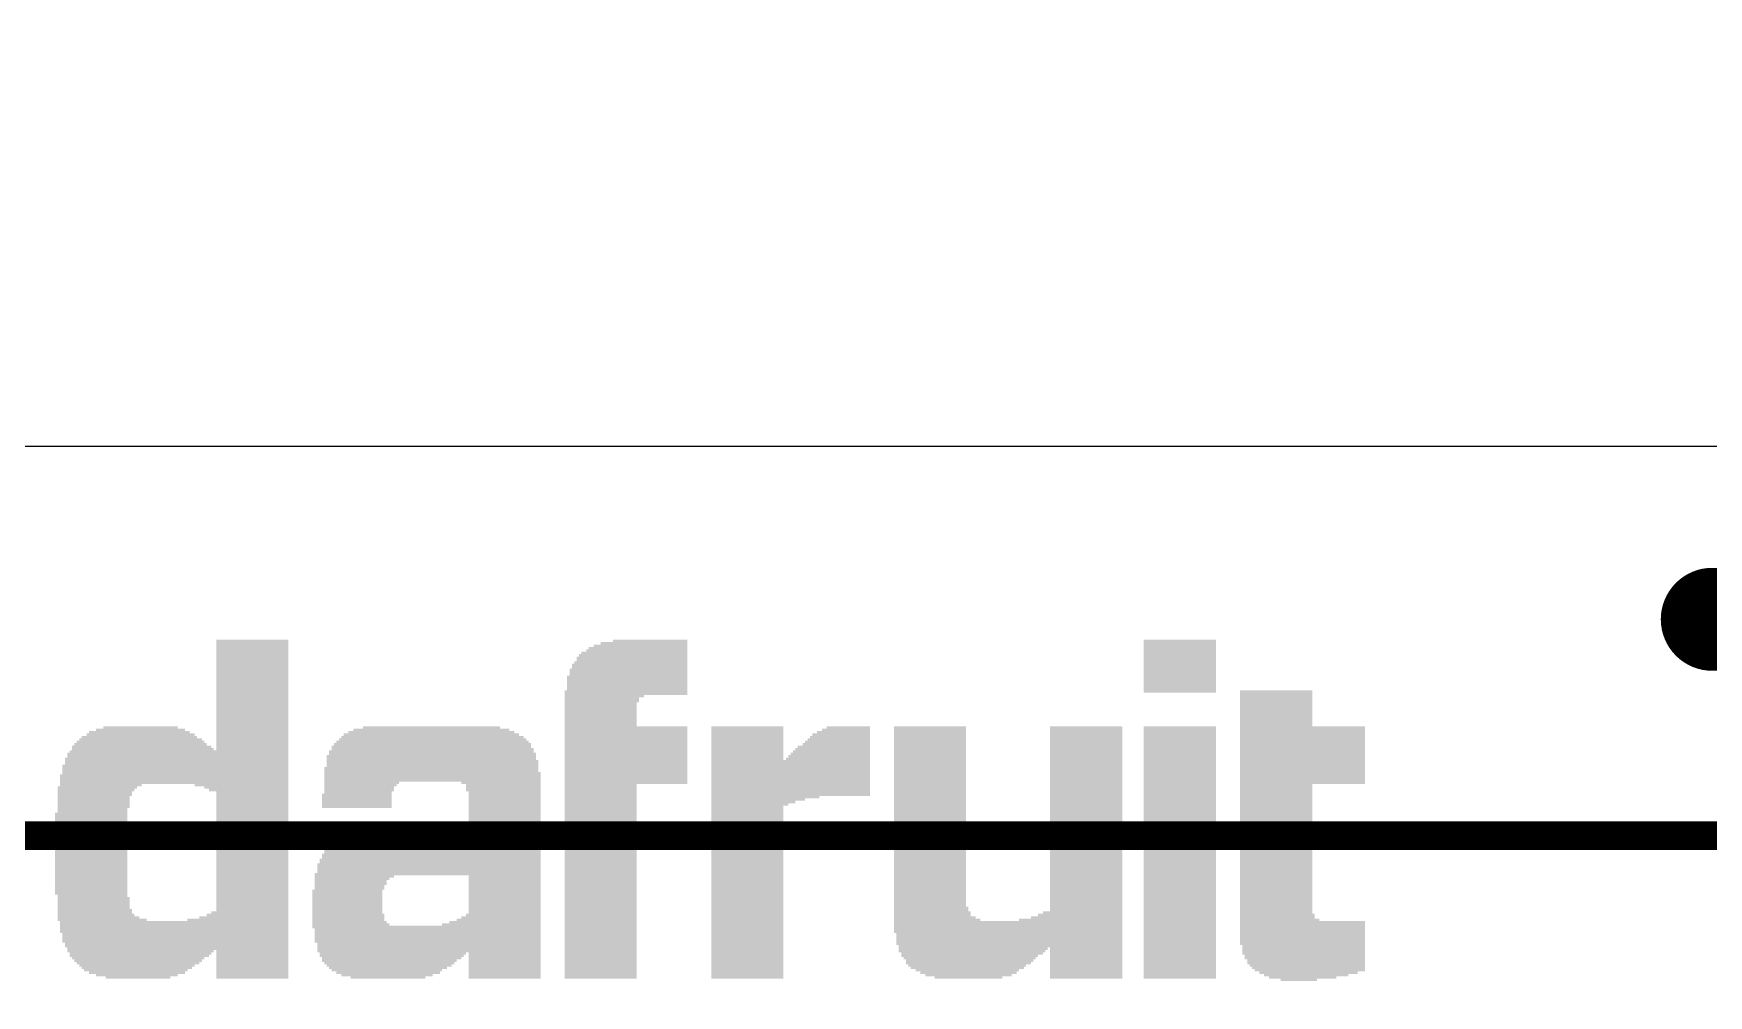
# Model space of a CAD drawing. Extents: x -26.8 to 26.8, y -26.8 to 26.8.
# Drawn here: x -6.4 to 8.35, y -10.55 to -2.08 of the extents above; entities that cross this region are included whole.
import ezdxf

# ---------------------------------------------------------------- set-up
doc = ezdxf.new("R2010")
doc.units = 0
for name, color, linetype in [('1', 12, 'CONTINUOUS'), ('18', 110, 'CONTINUOUS'), ('20', 53, 'CONTINUOUS'), ('200', 40, 'CONTINUOUS')]:
    doc.layers.add(name, color=color, linetype=linetype)

# ---------------------------------------------------------------- blocks, each defined once
blk = doc.blocks.new('RECT')
blk.add_solid([(-0.5, -0.5), (0.5, -0.5), (-0.5, 0.5), (0.5, 0.5)])
blk = doc.blocks.new('ROUNDV')
at = {"const_width": 0.5}
blk.add_lwpolyline([(0, -0.25, 1), (0, 0.25, 1), (0, -0.25)], format="xyb", dxfattribs=at)

msp = doc.modelspace()

# ---------------------------------------------------------------- linework, layer by layer
at = {"layer": '1', "const_width": 0.254}
msp.add_lwpolyline([(-12.192, -9.144), (20.5994, -9.144)], dxfattribs=at)
at = {"layer": '20'}
msp.add_line((-8.382, -5.715), (9.017, -5.715), dxfattribs=at)
at = {"layer": '20', "const_width": 0.0254}
msp.add_lwpolyline([(0, -26.67, 1), (0, 26.67, 1), (0, -26.67)], format="xyb", dxfattribs=at)

# ---------------------------------------------------------------- block references
at = {"layer": '18', "xscale": 0.9064, "yscale": 0.9064}
msp.add_blockref('ROUNDV', (8.382, -7.239), dxfattribs=at)
msp.add_blockref('ROUNDV', (8.382, -7.239), dxfattribs=at)
at = {"layer": '200'}
for p, xscale, yscale in [((-4.4755, -7.4295), 0.635, 0.0213), ((-4.4755, -7.4507), 0.635, 0.0211), ((-4.4755, -7.4718), 0.635, 0.0211), ((-4.4755, -7.493), 0.635, 0.0213), ((-4.4755, -7.5142), 0.635, 0.0211), ((-1.0897, -7.5142), 0.889, 0.0211), ((-1.0795, -7.493), 0.8687, 0.0213), ((-1.0579, -7.4718), 0.8255, 0.0211), ((-1.0262, -7.4507), 0.762, 0.0211), ((-0.9728, -7.4295), 0.6553, 0.0213), ((3.6932, -7.4295), 0.635, 0.0213), ((3.6932, -7.4507), 0.635, 0.0211), ((3.6932, -7.4718), 0.635, 0.0211), ((3.6932, -7.493), 0.635, 0.0213), ((3.6932, -7.5142), 0.635, 0.0211), ((-4.4755, -7.5353), 0.635, 0.0211), ((-4.4755, -7.5565), 0.635, 0.0213), ((-4.4755, -7.5777), 0.635, 0.0211), ((-4.4755, -7.5988), 0.635, 0.0211), ((-4.4755, -7.62), 0.635, 0.0213), ((-4.4755, -7.6412), 0.635, 0.0211), ((-4.4755, -7.6623), 0.635, 0.0211), ((-1.1532, -7.6412), 1.016, 0.0211), ((-1.1532, -7.6623), 1.016, 0.0211), ((-1.143, -7.62), 0.9957, 0.0213), ((-1.1316, -7.5777), 0.9728, 0.0211), ((-1.1316, -7.5988), 0.9728, 0.0211), ((-1.1214, -7.5565), 0.9525, 0.0213), ((-1.1113, -7.5353), 0.9322, 0.0211), ((3.6932, -7.5353), 0.635, 0.0211), ((3.6932, -7.5565), 0.635, 0.0213), ((3.6932, -7.5777), 0.635, 0.0211), ((3.6932, -7.5988), 0.635, 0.0211), ((3.6932, -7.62), 0.635, 0.0213), ((3.6932, -7.6412), 0.635, 0.0211), ((3.6932, -7.6623), 0.635, 0.0211), ((-4.4755, -7.6835), 0.635, 0.0213), ((-4.4755, -7.7047), 0.635, 0.0211), ((-4.4755, -7.7258), 0.635, 0.0211), ((-4.4755, -7.747), 0.635, 0.0213), ((-4.4755, -7.7682), 0.635, 0.0211), ((-4.4755, -7.7893), 0.635, 0.0211), ((-4.4755, -7.8105), 0.635, 0.0213), ((-1.1747, -7.747), 1.0592, 0.0213), ((-1.1747, -7.7682), 1.0592, 0.0211), ((-1.1747, -7.7893), 1.0592, 0.0211), ((-1.1747, -7.8105), 1.0592, 0.0213), ((-1.1633, -7.6835), 1.0363, 0.0213), ((-1.1633, -7.7047), 1.0363, 0.0211), ((-1.1633, -7.7258), 1.0363, 0.0211), ((3.6932, -7.6835), 0.635, 0.0213), ((3.6932, -7.7047), 0.635, 0.0211), ((3.6932, -7.7258), 0.635, 0.0211), ((3.6932, -7.747), 0.635, 0.0213), ((3.6932, -7.7682), 0.635, 0.0211), ((3.6932, -7.7893), 0.635, 0.0211), ((3.6932, -7.8105), 0.635, 0.0213), ((-4.4755, -7.8317), 0.635, 0.0211), ((-4.4755, -7.8528), 0.635, 0.0211), ((-4.4755, -7.874), 0.635, 0.0213), ((-4.4755, -7.8952), 0.635, 0.0211), ((-4.4755, -7.9163), 0.635, 0.0211), ((-4.4755, -7.9375), 0.635, 0.0213), ((-4.4755, -7.9587), 0.635, 0.0211), ((-1.1849, -7.874), 1.0795, 0.0213), ((-1.1849, -7.8952), 1.0795, 0.0211), ((-1.3754, -7.9163), 0.6985, 0.0211), ((-1.397, -7.9375), 0.6553, 0.0213), ((-1.397, -7.9587), 0.6553, 0.0211), ((-1.1747, -7.8317), 1.0592, 0.0211), ((-1.1747, -7.8528), 1.0592, 0.0211), ((3.6932, -7.8317), 0.635, 0.0211), ((3.6932, -7.8528), 0.635, 0.0211), ((3.6932, -7.874), 0.635, 0.0213), ((4.5415, -7.874), 0.635, 0.0213), ((4.5415, -7.8952), 0.635, 0.0211), ((4.5415, -7.9163), 0.635, 0.0211), ((4.5415, -7.9375), 0.635, 0.0213), ((4.5415, -7.9587), 0.635, 0.0211), ((-4.4755, -7.9798), 0.635, 0.0211), ((-4.4755, -8.001), 0.635, 0.0213), ((-4.4755, -8.0222), 0.635, 0.0211), ((-4.4755, -8.0433), 0.635, 0.0211), ((-4.4755, -8.0645), 0.635, 0.0213), ((-4.4755, -8.0857), 0.635, 0.0211), ((-4.4755, -8.1068), 0.635, 0.0211), ((-1.4072, -7.9798), 0.635, 0.0211), ((-1.4072, -8.001), 0.635, 0.0213), ((-1.4072, -8.0222), 0.635, 0.0211), ((-1.4072, -8.0433), 0.635, 0.0211), ((-1.4072, -8.0645), 0.635, 0.0213), ((-1.4072, -8.0857), 0.635, 0.0211), ((-1.4072, -8.1068), 0.635, 0.0211), ((4.5415, -7.9798), 0.635, 0.0211), ((4.5415, -8.001), 0.635, 0.0213), ((4.5415, -8.0222), 0.635, 0.0211), ((4.5415, -8.0433), 0.635, 0.0211), ((4.5415, -8.0645), 0.635, 0.0213), ((4.5415, -8.0857), 0.635, 0.0211), ((4.5415, -8.1068), 0.635, 0.0211), ((-5.4597, -8.255), 0.9525, 0.0213), ((-5.4712, -8.2338), 0.889, 0.0211), ((-5.461, -8.2127), 0.7823, 0.0211), ((-5.461, -8.1915), 0.6553, 0.0213), ((-4.4755, -8.128), 0.635, 0.0213), ((-4.4755, -8.1492), 0.635, 0.0211), ((-4.4755, -8.1703), 0.635, 0.0211), ((-4.4755, -8.1915), 0.635, 0.0213), ((-4.4755, -8.2127), 0.635, 0.0211), ((-4.4755, -8.2338), 0.635, 0.0211), ((-4.4755, -8.255), 0.635, 0.0213), ((-2.8994, -8.255), 1.5469, 0.0213), ((-2.8994, -8.2338), 1.4605, 0.0211), ((-2.8994, -8.2127), 1.3741, 0.0211), ((-2.8994, -8.1915), 1.2065, 0.0213), ((-1.4072, -8.128), 0.635, 0.0213), ((-1.4072, -8.1492), 0.635, 0.0211), ((-1.4072, -8.1703), 0.635, 0.0211), ((-1.1849, -8.1915), 1.0795, 0.0213), ((-1.1849, -8.2127), 1.0795, 0.0211), ((-1.1849, -8.2338), 1.0795, 0.0211), ((-1.1849, -8.255), 1.0795, 0.0213), ((-0.1168, -8.1915), 0.635, 0.0213), ((-0.1168, -8.2127), 0.635, 0.0211), ((-0.1168, -8.2338), 0.635, 0.0211), ((-0.1168, -8.255), 0.635, 0.0213), ((0.7087, -8.255), 0.508, 0.0213), ((0.7303, -8.2338), 0.4648, 0.0211), ((0.7518, -8.2127), 0.4216, 0.0211), ((0.7722, -8.1915), 0.381, 0.0213), ((1.4935, -8.1915), 0.635, 0.0213), ((1.4935, -8.2127), 0.635, 0.0211), ((1.4935, -8.2338), 0.635, 0.0211), ((1.4935, -8.255), 0.635, 0.0213), ((2.8677, -8.1915), 0.635, 0.0213), ((2.8677, -8.2127), 0.635, 0.0211), ((2.8677, -8.2338), 0.635, 0.0211), ((2.8677, -8.255), 0.635, 0.0213), ((3.6932, -8.1915), 0.635, 0.0213), ((3.6932, -8.2127), 0.635, 0.0211), ((3.6932, -8.2338), 0.635, 0.0211), ((3.6932, -8.255), 0.635, 0.0213), ((4.5415, -8.128), 0.635, 0.0213), ((4.5415, -8.1492), 0.635, 0.0211), ((4.5415, -8.1703), 0.635, 0.0211), ((4.7739, -8.1915), 1.0998, 0.0213), ((4.7739, -8.2127), 1.0998, 0.0211), ((4.7739, -8.2338), 1.0998, 0.0211), ((4.7739, -8.255), 1.0998, 0.0213), ((-5.1219, -8.4032), 1.9279, 0.0211), ((-5.4496, -8.3608), 1.2268, 0.0211), ((-5.4394, -8.382), 1.2471, 0.0213), ((-5.461, -8.3397), 1.1633, 0.0211), ((-5.461, -8.3185), 1.1227, 0.0213), ((-5.4597, -8.2973), 1.0795, 0.0211), ((-5.4712, -8.2762), 1.016, 0.0211), ((-4.4755, -8.2762), 0.635, 0.0211), ((-4.4755, -8.2973), 0.635, 0.0211), ((-4.4755, -8.3185), 0.635, 0.0213), ((-4.4755, -8.3397), 0.635, 0.0211), ((-4.4755, -8.3608), 0.635, 0.0211), ((-4.4755, -8.382), 0.635, 0.0213), ((-2.8994, -8.4032), 1.8009, 0.0211), ((-2.8994, -8.3608), 1.7551, 0.0211), ((-2.888, -8.382), 1.778, 0.0213), ((-2.8893, -8.3397), 1.7348, 0.0211), ((-2.8893, -8.3185), 1.6942, 0.0213), ((-2.888, -8.2973), 1.651, 0.0211), ((-2.8893, -8.2762), 1.6078, 0.0211), ((-1.1849, -8.2762), 1.0795, 0.0211), ((-1.1849, -8.2973), 1.0795, 0.0211), ((-1.1849, -8.3185), 1.0795, 0.0213), ((-1.1849, -8.3397), 1.0795, 0.0211), ((-1.1849, -8.3608), 1.0795, 0.0211), ((-1.1849, -8.382), 1.0795, 0.0213), ((-1.1849, -8.4032), 1.0795, 0.0211), ((-0.1168, -8.2762), 0.635, 0.0211), ((-0.1168, -8.2973), 0.635, 0.0211), ((-0.1168, -8.3185), 0.635, 0.0213), ((-0.1168, -8.3397), 0.635, 0.0211), ((-0.1168, -8.3608), 0.635, 0.0211), ((-0.1168, -8.382), 0.635, 0.0213), ((-0.1168, -8.4032), 0.635, 0.0211), ((0.6248, -8.4032), 0.6756, 0.0211), ((0.635, -8.382), 0.6553, 0.0213), ((0.6452, -8.3608), 0.635, 0.0211), ((0.6668, -8.3397), 0.5918, 0.0211), ((0.6769, -8.3185), 0.5715, 0.0213), ((0.6883, -8.2973), 0.5486, 0.0211), ((0.6985, -8.2762), 0.5283, 0.0211), ((1.4935, -8.2762), 0.635, 0.0211), ((1.4935, -8.2973), 0.635, 0.0211), ((1.4935, -8.3185), 0.635, 0.0213), ((1.4935, -8.3397), 0.635, 0.0211), ((1.4935, -8.3608), 0.635, 0.0211), ((1.4935, -8.382), 0.635, 0.0213), ((1.4935, -8.4032), 0.635, 0.0211), ((2.8677, -8.2762), 0.635, 0.0211), ((2.8677, -8.2973), 0.635, 0.0211), ((2.8677, -8.3185), 0.635, 0.0213), ((2.8677, -8.3397), 0.635, 0.0211), ((2.8677, -8.3608), 0.635, 0.0211), ((2.8677, -8.382), 0.635, 0.0213), ((2.8677, -8.4032), 0.635, 0.0211), ((3.6932, -8.2762), 0.635, 0.0211), ((3.6932, -8.2973), 0.635, 0.0211), ((3.6932, -8.3185), 0.635, 0.0213), ((3.6932, -8.3397), 0.635, 0.0211), ((3.6932, -8.3608), 0.635, 0.0211), ((3.6932, -8.382), 0.635, 0.0213), ((3.6932, -8.4032), 0.635, 0.0211), ((4.7739, -8.2762), 1.0998, 0.0211), ((4.7739, -8.2973), 1.0998, 0.0211), ((4.7739, -8.3185), 1.0998, 0.0213), ((4.7739, -8.3397), 1.0998, 0.0211), ((4.7739, -8.3608), 1.0998, 0.0211), ((4.7739, -8.382), 1.0998, 0.0213), ((4.7739, -8.4032), 1.0998, 0.0211), ((-5.1537, -8.5302), 1.9914, 0.0211), ((-5.1537, -8.5513), 1.9914, 0.0211), ((-5.1422, -8.4667), 1.9685, 0.0211), ((-5.1422, -8.4878), 1.9685, 0.0211), ((-5.1422, -8.509), 1.9685, 0.0213), ((-5.1321, -8.4243), 1.9482, 0.0211), ((-5.1321, -8.4455), 1.9482, 0.0213), ((-2.8994, -8.5513), 1.8821, 0.0211), ((-2.8893, -8.4878), 1.8618, 0.0211), ((-2.8893, -8.509), 1.8618, 0.0213), ((-2.8893, -8.5302), 1.8618, 0.0211), ((-2.8994, -8.4455), 1.8415, 0.0213), ((-2.8994, -8.4667), 1.8415, 0.0211), ((-2.8893, -8.4243), 1.8212, 0.0211), ((-1.1849, -8.4243), 1.0795, 0.0211), ((-1.1849, -8.4455), 1.0795, 0.0213), ((-1.1849, -8.4667), 1.0795, 0.0211), ((-1.1849, -8.4878), 1.0795, 0.0211), ((-1.1849, -8.509), 1.0795, 0.0213), ((-1.1849, -8.5302), 1.0795, 0.0211), ((-1.1849, -8.5513), 1.0795, 0.0211), ((-0.1168, -8.4243), 0.635, 0.0211), ((-0.1168, -8.4455), 0.635, 0.0213), ((-0.1168, -8.4667), 0.635, 0.0211), ((0.2642, -8.4878), 1.397, 0.0211), ((0.2642, -8.509), 1.397, 0.0213), ((0.2642, -8.5302), 1.397, 0.0211), ((0.2642, -8.5513), 1.397, 0.0211), ((0.5931, -8.4667), 0.7391, 0.0211), ((0.6033, -8.4455), 0.7188, 0.0213), ((0.6134, -8.4243), 0.6985, 0.0211), ((1.4935, -8.4243), 0.635, 0.0211), ((1.4935, -8.4455), 0.635, 0.0213), ((1.4935, -8.4667), 0.635, 0.0211), ((1.4935, -8.4878), 0.635, 0.0211), ((1.4935, -8.509), 0.635, 0.0213), ((1.4935, -8.5302), 0.635, 0.0211), ((1.4935, -8.5513), 0.635, 0.0211), ((2.8677, -8.4243), 0.635, 0.0211), ((2.8677, -8.4455), 0.635, 0.0213), ((2.8677, -8.4667), 0.635, 0.0211), ((2.8677, -8.4878), 0.635, 0.0211), ((2.8677, -8.509), 0.635, 0.0213), ((2.8677, -8.5302), 0.635, 0.0211), ((2.8677, -8.5513), 0.635, 0.0211), ((3.6932, -8.4243), 0.635, 0.0211), ((3.6932, -8.4455), 0.635, 0.0213), ((3.6932, -8.4667), 0.635, 0.0211), ((3.6932, -8.4878), 0.635, 0.0211), ((3.6932, -8.509), 0.635, 0.0213), ((3.6932, -8.5302), 0.635, 0.0211), ((3.6932, -8.5513), 0.635, 0.0211), ((4.7739, -8.4243), 1.0998, 0.0211), ((4.7739, -8.4455), 1.0998, 0.0213), ((4.7739, -8.4667), 1.0998, 0.0211), ((4.7739, -8.4878), 1.0998, 0.0211), ((4.7739, -8.509), 1.0998, 0.0213), ((4.7739, -8.5302), 1.0998, 0.0211), ((4.7739, -8.5513), 1.0998, 0.0211), ((-5.1638, -8.6148), 2.0117, 0.0211), ((-5.1638, -8.636), 2.0117, 0.0213), ((-5.1638, -8.6572), 2.0117, 0.0211), ((-5.1638, -8.6783), 2.0117, 0.0211), ((-5.8102, -8.6995), 0.7188, 0.0213), ((-5.1537, -8.5725), 1.9914, 0.0213), ((-5.1537, -8.5937), 1.9914, 0.0211), ((-4.5707, -8.6995), 0.8255, 0.0213), ((-2.8994, -8.5725), 1.8821, 0.0213), ((-2.888, -8.5937), 1.905, 0.0211), ((-2.888, -8.6148), 1.905, 0.0211), ((-2.888, -8.636), 1.905, 0.0213), ((-2.888, -8.6572), 1.905, 0.0211), ((-3.523, -8.6995), 0.635, 0.0213), ((-3.5128, -8.6783), 0.6553, 0.0211), ((-2.2847, -8.6783), 0.6985, 0.0211), ((-2.2644, -8.6995), 0.6579, 0.0213), ((-1.1849, -8.5725), 1.0795, 0.0213), ((-1.1849, -8.5937), 1.0795, 0.0211), ((-1.1849, -8.6148), 1.0795, 0.0211), ((-1.1849, -8.636), 1.0795, 0.0213), ((-1.1849, -8.6572), 1.0795, 0.0211), ((-1.1849, -8.6783), 1.0795, 0.0211), ((-1.4072, -8.6995), 0.635, 0.0213), ((0.2642, -8.5725), 1.397, 0.0213), ((0.2642, -8.5937), 1.397, 0.0211), ((0.2642, -8.6148), 1.397, 0.0211), ((0.2642, -8.636), 1.397, 0.0213), ((0.2642, -8.6572), 1.397, 0.0211), ((0.2642, -8.6783), 1.397, 0.0211), ((0.2642, -8.6995), 1.397, 0.0213), ((1.4935, -8.5725), 0.635, 0.0213), ((1.4935, -8.5937), 0.635, 0.0211), ((1.4935, -8.6148), 0.635, 0.0211), ((1.4935, -8.636), 0.635, 0.0213), ((1.4935, -8.6572), 0.635, 0.0211), ((1.4935, -8.6783), 0.635, 0.0211), ((1.4935, -8.6995), 0.635, 0.0213), ((2.8677, -8.5725), 0.635, 0.0213), ((2.8677, -8.5937), 0.635, 0.0211), ((2.8677, -8.6148), 0.635, 0.0211), ((2.8677, -8.636), 0.635, 0.0213), ((2.8677, -8.6572), 0.635, 0.0211), ((2.8677, -8.6783), 0.635, 0.0211), ((2.8677, -8.6995), 0.635, 0.0213), ((3.6932, -8.5725), 0.635, 0.0213), ((3.6932, -8.5937), 0.635, 0.0211), ((3.6932, -8.6148), 0.635, 0.0211), ((3.6932, -8.636), 0.635, 0.0213), ((3.6932, -8.6572), 0.635, 0.0211), ((3.6932, -8.6783), 0.635, 0.0211), ((3.6932, -8.6995), 0.635, 0.0213), ((4.7739, -8.5725), 1.0998, 0.0213), ((4.7739, -8.5937), 1.0998, 0.0211), ((4.7739, -8.6148), 1.0998, 0.0211), ((4.7739, -8.636), 1.0998, 0.0213), ((4.7739, -8.6572), 1.0998, 0.0211), ((4.7739, -8.6783), 1.0998, 0.0211), ((4.5415, -8.6995), 0.635, 0.0213), ((-5.8522, -8.7418), 0.6756, 0.0211), ((-5.8623, -8.763), 0.6553, 0.0213), ((-5.8623, -8.7842), 0.6553, 0.0211), ((-5.8725, -8.8053), 0.635, 0.0211), ((-5.8725, -8.8265), 0.635, 0.0213), ((-5.8725, -8.8477), 0.635, 0.0211), ((-5.8407, -8.7207), 0.6985, 0.0211), ((-4.5288, -8.7207), 0.7417, 0.0211), ((-4.5072, -8.7418), 0.6985, 0.0211), ((-4.4755, -8.763), 0.635, 0.0213), ((-4.4755, -8.7842), 0.635, 0.0211), ((-4.4755, -8.8053), 0.635, 0.0211), ((-4.4755, -8.8265), 0.635, 0.0213), ((-4.4755, -8.8477), 0.635, 0.0211), ((-3.556, -8.7842), 0.6147, 0.0211), ((-3.556, -8.8053), 0.6147, 0.0211), ((-3.556, -8.8265), 0.6147, 0.0213), ((-3.556, -8.8477), 0.6147, 0.0211), ((-3.5344, -8.7207), 0.6121, 0.0211), ((-3.5344, -8.7418), 0.6121, 0.0211), ((-3.5446, -8.763), 0.5918, 0.0213), ((-2.2644, -8.7207), 0.6579, 0.0211), ((-2.2644, -8.7418), 0.6579, 0.0211), ((-2.253, -8.763), 0.635, 0.0213), ((-2.253, -8.7842), 0.635, 0.0211), ((-2.253, -8.8053), 0.635, 0.0211), ((-2.253, -8.8265), 0.635, 0.0213), ((-2.253, -8.8477), 0.635, 0.0211), ((-1.4072, -8.7207), 0.635, 0.0211), ((-1.4072, -8.7418), 0.635, 0.0211), ((-1.4072, -8.763), 0.635, 0.0213), ((-1.4072, -8.7842), 0.635, 0.0211), ((-1.4072, -8.8053), 0.635, 0.0211), ((-1.4072, -8.8265), 0.635, 0.0213), ((-1.4072, -8.8477), 0.635, 0.0211), ((0.0419, -8.8053), 0.9525, 0.0211), ((-0.0216, -8.8265), 0.8255, 0.0213), ((-0.0635, -8.8477), 0.7417, 0.0211), ((0.2642, -8.7207), 1.397, 0.0211), ((0.2642, -8.7418), 1.397, 0.0211), ((0.2642, -8.763), 1.397, 0.0213), ((0.2642, -8.7842), 1.397, 0.0211), ((1.4935, -8.7207), 0.635, 0.0211), ((1.4935, -8.7418), 0.635, 0.0211), ((1.4935, -8.763), 0.635, 0.0213), ((1.4935, -8.7842), 0.635, 0.0211), ((1.4935, -8.8053), 0.635, 0.0211), ((1.4935, -8.8265), 0.635, 0.0213), ((1.4935, -8.8477), 0.635, 0.0211), ((2.8677, -8.7207), 0.635, 0.0211), ((2.8677, -8.7418), 0.635, 0.0211), ((2.8677, -8.763), 0.635, 0.0213), ((2.8677, -8.7842), 0.635, 0.0211), ((2.8677, -8.8053), 0.635, 0.0211), ((2.8677, -8.8265), 0.635, 0.0213), ((2.8677, -8.8477), 0.635, 0.0211), ((3.6932, -8.7207), 0.635, 0.0211), ((3.6932, -8.7418), 0.635, 0.0211), ((3.6932, -8.763), 0.635, 0.0213), ((3.6932, -8.7842), 0.635, 0.0211), ((3.6932, -8.8053), 0.635, 0.0211), ((3.6932, -8.8265), 0.635, 0.0213), ((3.6932, -8.8477), 0.635, 0.0211), ((4.5415, -8.7207), 0.635, 0.0211), ((4.5415, -8.7418), 0.635, 0.0211), ((4.5415, -8.763), 0.635, 0.0213), ((4.5415, -8.7842), 0.635, 0.0211), ((4.5415, -8.8053), 0.635, 0.0211), ((4.5415, -8.8265), 0.635, 0.0213), ((4.5415, -8.8477), 0.635, 0.0211), ((-5.8953, -8.9535), 0.635, 0.0213), ((-5.8953, -8.9747), 0.635, 0.0211), ((-5.8953, -8.9958), 0.635, 0.0211), ((-5.8725, -8.8688), 0.635, 0.0211), ((-5.8725, -8.89), 0.635, 0.0213), ((-5.8839, -8.9112), 0.6121, 0.0211), ((-5.8839, -8.9323), 0.6121, 0.0211), ((-4.4755, -8.8688), 0.635, 0.0211), ((-4.4755, -8.89), 0.635, 0.0213), ((-4.4755, -8.9112), 0.635, 0.0211), ((-4.4755, -8.9323), 0.635, 0.0211), ((-4.4755, -8.9535), 0.635, 0.0213), ((-4.4755, -8.9747), 0.635, 0.0211), ((-4.4755, -8.9958), 0.635, 0.0211), ((-3.556, -8.8688), 0.6147, 0.0211), ((-3.556, -8.89), 0.6147, 0.0213), ((-2.253, -8.8688), 0.635, 0.0211), ((-2.253, -8.89), 0.635, 0.0213), ((-2.253, -8.9112), 0.635, 0.0211), ((-2.253, -8.9323), 0.635, 0.0211), ((-2.253, -8.9535), 0.635, 0.0213), ((-2.253, -8.9747), 0.635, 0.0211), ((-2.253, -8.9958), 0.635, 0.0211), ((-1.4072, -8.8688), 0.635, 0.0211), ((-1.4072, -8.89), 0.635, 0.0213), ((-1.4072, -8.9112), 0.635, 0.0211), ((-1.4072, -8.9323), 0.635, 0.0211), ((-1.4072, -8.9535), 0.635, 0.0213), ((-1.4072, -8.9747), 0.635, 0.0211), ((-1.4072, -8.9958), 0.635, 0.0211), ((-0.0953, -8.8688), 0.6782, 0.0211), ((-0.1168, -8.89), 0.635, 0.0213), ((-0.1168, -8.9112), 0.635, 0.0211), ((-0.1168, -8.9323), 0.635, 0.0211), ((-0.1168, -8.9535), 0.635, 0.0213), ((-0.1168, -8.9747), 0.635, 0.0211), ((-0.1168, -8.9958), 0.635, 0.0211), ((1.4935, -8.8688), 0.635, 0.0211), ((1.4935, -8.89), 0.635, 0.0213), ((1.4935, -8.9112), 0.635, 0.0211), ((1.4935, -8.9323), 0.635, 0.0211), ((1.4935, -8.9535), 0.635, 0.0213), ((1.4935, -8.9747), 0.635, 0.0211), ((1.4935, -8.9958), 0.635, 0.0211), ((2.8677, -8.8688), 0.635, 0.0211), ((2.8677, -8.89), 0.635, 0.0213), ((2.8677, -8.9112), 0.635, 0.0211), ((2.8677, -8.9323), 0.635, 0.0211), ((2.8677, -8.9535), 0.635, 0.0213), ((2.8677, -8.9747), 0.635, 0.0211), ((2.8677, -8.9958), 0.635, 0.0211), ((3.6932, -8.8688), 0.635, 0.0211), ((3.6932, -8.89), 0.635, 0.0213), ((3.6932, -8.9112), 0.635, 0.0211), ((3.6932, -8.9323), 0.635, 0.0211), ((3.6932, -8.9535), 0.635, 0.0213), ((3.6932, -8.9747), 0.635, 0.0211), ((3.6932, -8.9958), 0.635, 0.0211), ((4.5415, -8.8688), 0.635, 0.0211), ((4.5415, -8.89), 0.635, 0.0213), ((4.5415, -8.9112), 0.635, 0.0211), ((4.5415, -8.9323), 0.635, 0.0211), ((4.5415, -8.9535), 0.635, 0.0213), ((4.5415, -8.9747), 0.635, 0.0211), ((4.5415, -8.9958), 0.635, 0.0211), ((-5.8953, -9.017), 0.635, 0.0213), ((-5.8953, -9.0382), 0.635, 0.0211), ((-5.8953, -9.0593), 0.635, 0.0211), ((-5.8953, -9.0805), 0.635, 0.0213), ((-5.8953, -9.1017), 0.635, 0.0211), ((-5.8953, -9.1228), 0.635, 0.0211), ((-5.8953, -9.144), 0.635, 0.0213), ((-4.4755, -9.017), 0.635, 0.0213), ((-4.4755, -9.0382), 0.635, 0.0211), ((-4.4755, -9.0593), 0.635, 0.0211), ((-4.4755, -9.0805), 0.635, 0.0213), ((-4.4755, -9.1017), 0.635, 0.0211), ((-4.4755, -9.1228), 0.635, 0.0211), ((-4.4755, -9.144), 0.635, 0.0213), ((-3.1318, -9.144), 1.0363, 0.0213), ((-3.1534, -9.1228), 0.8255, 0.0211), ((-3.1852, -9.1017), 0.4674, 0.0211), ((-2.253, -9.017), 0.635, 0.0213), ((-2.253, -9.0382), 0.635, 0.0211), ((-2.253, -9.0593), 0.635, 0.0211), ((-2.253, -9.0805), 0.635, 0.0213), ((-2.253, -9.1017), 0.635, 0.0211), ((-2.253, -9.1228), 0.635, 0.0211), ((-2.253, -9.144), 0.635, 0.0213), ((-1.4072, -9.017), 0.635, 0.0213), ((-1.4072, -9.0382), 0.635, 0.0211), ((-1.4072, -9.0593), 0.635, 0.0211), ((-1.4072, -9.0805), 0.635, 0.0213), ((-1.4072, -9.1017), 0.635, 0.0211), ((-1.4072, -9.1228), 0.635, 0.0211), ((-1.4072, -9.144), 0.635, 0.0213), ((-0.1168, -9.017), 0.635, 0.0213), ((-0.1168, -9.0382), 0.635, 0.0211), ((-0.1168, -9.0593), 0.635, 0.0211), ((-0.1168, -9.0805), 0.635, 0.0213), ((-0.1168, -9.1017), 0.635, 0.0211), ((-0.1168, -9.1228), 0.635, 0.0211), ((-0.1168, -9.144), 0.635, 0.0213), ((1.4935, -9.017), 0.635, 0.0213), ((1.4935, -9.0382), 0.635, 0.0211), ((1.4935, -9.0593), 0.635, 0.0211), ((1.4935, -9.0805), 0.635, 0.0213), ((1.4935, -9.1017), 0.635, 0.0211), ((1.4935, -9.1228), 0.635, 0.0211), ((1.4935, -9.144), 0.635, 0.0213), ((2.8677, -9.017), 0.635, 0.0213), ((2.8677, -9.0382), 0.635, 0.0211), ((2.8677, -9.0593), 0.635, 0.0211), ((2.8677, -9.0805), 0.635, 0.0213), ((2.8677, -9.1017), 0.635, 0.0211), ((2.8677, -9.1228), 0.635, 0.0211), ((2.8677, -9.144), 0.635, 0.0213), ((3.6932, -9.017), 0.635, 0.0213), ((3.6932, -9.0382), 0.635, 0.0211), ((3.6932, -9.0593), 0.635, 0.0211), ((3.6932, -9.0805), 0.635, 0.0213), ((3.6932, -9.1017), 0.635, 0.0211), ((3.6932, -9.1228), 0.635, 0.0211), ((3.6932, -9.144), 0.635, 0.0213), ((4.5415, -9.017), 0.635, 0.0213), ((4.5415, -9.0382), 0.635, 0.0211), ((4.5415, -9.0593), 0.635, 0.0211), ((4.5415, -9.0805), 0.635, 0.0213), ((4.5415, -9.1017), 0.635, 0.0211), ((4.5415, -9.1228), 0.635, 0.0211), ((4.5415, -9.144), 0.635, 0.0213), ((-5.8953, -9.1652), 0.635, 0.0211), ((-5.8953, -9.1863), 0.635, 0.0211), ((-5.8953, -9.2075), 0.635, 0.0213), ((-5.8953, -9.2287), 0.635, 0.0211), ((-5.8953, -9.2498), 0.635, 0.0211), ((-5.8953, -9.271), 0.635, 0.0213), ((-5.8953, -9.2922), 0.635, 0.0211), ((-4.4755, -9.1652), 0.635, 0.0211), ((-4.4755, -9.1863), 0.635, 0.0211), ((-4.4755, -9.2075), 0.635, 0.0213), ((-4.4755, -9.2287), 0.635, 0.0211), ((-4.4755, -9.2498), 0.635, 0.0211), ((-4.4755, -9.271), 0.635, 0.0213), ((-4.4755, -9.2922), 0.635, 0.0211), ((-2.888, -9.271), 1.905, 0.0213), ((-2.888, -9.2922), 1.905, 0.0211), ((-2.8778, -9.2498), 1.8847, 0.0211), ((-2.8677, -9.2287), 1.8644, 0.0211), ((-2.8562, -9.2075), 1.8415, 0.0213), ((-2.8359, -9.1863), 1.8009, 0.0211), ((-2.8143, -9.1652), 1.7577, 0.0211), ((-1.4072, -9.1652), 0.635, 0.0211), ((-1.4072, -9.1863), 0.635, 0.0211), ((-1.4072, -9.2075), 0.635, 0.0213), ((-1.4072, -9.2287), 0.635, 0.0211), ((-1.4072, -9.2498), 0.635, 0.0211), ((-1.4072, -9.271), 0.635, 0.0213), ((-1.4072, -9.2922), 0.635, 0.0211), ((-0.1168, -9.1652), 0.635, 0.0211), ((-0.1168, -9.1863), 0.635, 0.0211), ((-0.1168, -9.2075), 0.635, 0.0213), ((-0.1168, -9.2287), 0.635, 0.0211), ((-0.1168, -9.2498), 0.635, 0.0211), ((-0.1168, -9.271), 0.635, 0.0213), ((-0.1168, -9.2922), 0.635, 0.0211), ((1.4935, -9.1652), 0.635, 0.0211), ((1.4935, -9.1863), 0.635, 0.0211), ((1.4935, -9.2075), 0.635, 0.0213), ((1.4935, -9.2287), 0.635, 0.0211), ((1.4935, -9.2498), 0.635, 0.0211), ((1.4935, -9.271), 0.635, 0.0213), ((1.4935, -9.2922), 0.635, 0.0211), ((2.8677, -9.1652), 0.635, 0.0211), ((2.8677, -9.1863), 0.635, 0.0211), ((2.8677, -9.2075), 0.635, 0.0213), ((2.8677, -9.2287), 0.635, 0.0211), ((2.8677, -9.2498), 0.635, 0.0211), ((2.8677, -9.271), 0.635, 0.0213), ((2.8677, -9.2922), 0.635, 0.0211), ((3.6932, -9.1652), 0.635, 0.0211), ((3.6932, -9.1863), 0.635, 0.0211), ((3.6932, -9.2075), 0.635, 0.0213), ((3.6932, -9.2287), 0.635, 0.0211), ((3.6932, -9.2498), 0.635, 0.0211), ((3.6932, -9.271), 0.635, 0.0213), ((3.6932, -9.2922), 0.635, 0.0211), ((4.5415, -9.1652), 0.635, 0.0211), ((4.5415, -9.1863), 0.635, 0.0211), ((4.5415, -9.2075), 0.635, 0.0213), ((4.5415, -9.2287), 0.635, 0.0211), ((4.5415, -9.2498), 0.635, 0.0211), ((4.5415, -9.271), 0.635, 0.0213), ((4.5415, -9.2922), 0.635, 0.0211), ((-5.8953, -9.3133), 0.635, 0.0211), ((-5.8953, -9.3345), 0.635, 0.0213), ((-5.8953, -9.3557), 0.635, 0.0211), ((-5.8953, -9.3768), 0.635, 0.0211), ((-5.8953, -9.398), 0.635, 0.0213), ((-5.8953, -9.4192), 0.635, 0.0211), ((-5.8953, -9.4403), 0.635, 0.0211), ((-4.4755, -9.3133), 0.635, 0.0211), ((-4.4755, -9.3345), 0.635, 0.0213), ((-4.4755, -9.3557), 0.635, 0.0211), ((-4.4755, -9.3768), 0.635, 0.0211), ((-4.4755, -9.398), 0.635, 0.0213), ((-4.4755, -9.4192), 0.635, 0.0211), ((-4.4755, -9.4403), 0.635, 0.0211), ((-2.9197, -9.398), 1.9685, 0.0213), ((-2.9197, -9.4192), 1.9685, 0.0211), ((-2.9197, -9.4403), 1.9685, 0.0211), ((-2.9096, -9.3557), 1.9482, 0.0211), ((-2.9096, -9.3768), 1.9482, 0.0211), ((-2.8994, -9.3133), 1.9279, 0.0211), ((-2.8994, -9.3345), 1.9279, 0.0213), ((-1.4072, -9.3133), 0.635, 0.0211), ((-1.4072, -9.3345), 0.635, 0.0213), ((-1.4072, -9.3557), 0.635, 0.0211), ((-1.4072, -9.3768), 0.635, 0.0211), ((-1.4072, -9.398), 0.635, 0.0213), ((-1.4072, -9.4192), 0.635, 0.0211), ((-1.4072, -9.4403), 0.635, 0.0211), ((-0.1168, -9.3133), 0.635, 0.0211), ((-0.1168, -9.3345), 0.635, 0.0213), ((-0.1168, -9.3557), 0.635, 0.0211), ((-0.1168, -9.3768), 0.635, 0.0211), ((-0.1168, -9.398), 0.635, 0.0213), ((-0.1168, -9.4192), 0.635, 0.0211), ((-0.1168, -9.4403), 0.635, 0.0211), ((1.4935, -9.3133), 0.635, 0.0211), ((1.4935, -9.3345), 0.635, 0.0213), ((1.4935, -9.3557), 0.635, 0.0211), ((1.4935, -9.3768), 0.635, 0.0211), ((1.4935, -9.398), 0.635, 0.0213), ((1.4935, -9.4192), 0.635, 0.0211), ((1.4935, -9.4403), 0.635, 0.0211), ((2.8677, -9.3133), 0.635, 0.0211), ((2.8677, -9.3345), 0.635, 0.0213), ((2.8677, -9.3557), 0.635, 0.0211), ((2.8677, -9.3768), 0.635, 0.0211), ((2.8677, -9.398), 0.635, 0.0213), ((2.8677, -9.4192), 0.635, 0.0211), ((2.8677, -9.4403), 0.635, 0.0211), ((3.6932, -9.3133), 0.635, 0.0211), ((3.6932, -9.3345), 0.635, 0.0213), ((3.6932, -9.3557), 0.635, 0.0211), ((3.6932, -9.3768), 0.635, 0.0211), ((3.6932, -9.398), 0.635, 0.0213), ((3.6932, -9.4192), 0.635, 0.0211), ((3.6932, -9.4403), 0.635, 0.0211), ((4.5415, -9.3133), 0.635, 0.0211), ((4.5415, -9.3345), 0.635, 0.0213), ((4.5415, -9.3557), 0.635, 0.0211), ((4.5415, -9.3768), 0.635, 0.0211), ((4.5415, -9.398), 0.635, 0.0213), ((4.5415, -9.4192), 0.635, 0.0211), ((4.5415, -9.4403), 0.635, 0.0211), ((-5.8953, -9.4615), 0.635, 0.0213), ((-5.8953, -9.4827), 0.635, 0.0211), ((-5.8953, -9.5038), 0.635, 0.0211), ((-5.8953, -9.525), 0.635, 0.0213), ((-5.8953, -9.5462), 0.635, 0.0211), ((-5.8953, -9.5673), 0.635, 0.0211), ((-5.8953, -9.5885), 0.635, 0.0213), ((-4.4755, -9.4615), 0.635, 0.0213), ((-4.4755, -9.4827), 0.635, 0.0211), ((-4.4755, -9.5038), 0.635, 0.0211), ((-4.4755, -9.525), 0.635, 0.0213), ((-4.4755, -9.5462), 0.635, 0.0211), ((-4.4755, -9.5673), 0.635, 0.0211), ((-4.4755, -9.5885), 0.635, 0.0213), ((-2.9312, -9.4827), 1.9914, 0.0211), ((-3.5776, -9.5038), 0.6985, 0.0211), ((-3.5979, -9.525), 0.6579, 0.0213), ((-3.6093, -9.5462), 0.635, 0.0211), ((-3.6093, -9.5673), 0.635, 0.0211), ((-3.6195, -9.5885), 0.6147, 0.0213), ((-2.9197, -9.4615), 1.9685, 0.0213), ((-2.253, -9.5038), 0.635, 0.0211), ((-2.253, -9.525), 0.635, 0.0213), ((-2.253, -9.5462), 0.635, 0.0211), ((-2.253, -9.5673), 0.635, 0.0211), ((-2.253, -9.5885), 0.635, 0.0213), ((-1.4072, -9.4615), 0.635, 0.0213), ((-1.4072, -9.4827), 0.635, 0.0211), ((-1.4072, -9.5038), 0.635, 0.0211), ((-1.4072, -9.525), 0.635, 0.0213), ((-1.4072, -9.5462), 0.635, 0.0211), ((-1.4072, -9.5673), 0.635, 0.0211), ((-1.4072, -9.5885), 0.635, 0.0213), ((-0.1168, -9.4615), 0.635, 0.0213), ((-0.1168, -9.4827), 0.635, 0.0211), ((-0.1168, -9.5038), 0.635, 0.0211), ((-0.1168, -9.525), 0.635, 0.0213), ((-0.1168, -9.5462), 0.635, 0.0211), ((-0.1168, -9.5673), 0.635, 0.0211), ((-0.1168, -9.5885), 0.635, 0.0213), ((1.4935, -9.4615), 0.635, 0.0213), ((1.4935, -9.4827), 0.635, 0.0211), ((1.4935, -9.5038), 0.635, 0.0211), ((1.4935, -9.525), 0.635, 0.0213), ((1.4935, -9.5462), 0.635, 0.0211), ((1.4935, -9.5673), 0.635, 0.0211), ((1.4935, -9.5885), 0.635, 0.0213), ((2.8677, -9.4615), 0.635, 0.0213), ((2.8677, -9.4827), 0.635, 0.0211), ((2.8677, -9.5038), 0.635, 0.0211), ((2.8677, -9.525), 0.635, 0.0213), ((2.8677, -9.5462), 0.635, 0.0211), ((2.8677, -9.5673), 0.635, 0.0211), ((2.8677, -9.5885), 0.635, 0.0213), ((3.6932, -9.4615), 0.635, 0.0213), ((3.6932, -9.4827), 0.635, 0.0211), ((3.6932, -9.5038), 0.635, 0.0211), ((3.6932, -9.525), 0.635, 0.0213), ((3.6932, -9.5462), 0.635, 0.0211), ((3.6932, -9.5673), 0.635, 0.0211), ((3.6932, -9.5885), 0.635, 0.0213), ((4.5415, -9.4615), 0.635, 0.0213), ((4.5415, -9.4827), 0.635, 0.0211), ((4.5415, -9.5038), 0.635, 0.0211), ((4.5415, -9.525), 0.635, 0.0213), ((4.5415, -9.5462), 0.635, 0.0211), ((4.5415, -9.5673), 0.635, 0.0211), ((4.5415, -9.5885), 0.635, 0.0213), ((-5.8953, -9.6097), 0.635, 0.0211), ((-5.8953, -9.6308), 0.635, 0.0211), ((-5.8953, -9.652), 0.635, 0.0213), ((-5.8725, -9.6943), 0.635, 0.0211), ((-5.8725, -9.7155), 0.635, 0.0213), ((-5.8725, -9.7367), 0.635, 0.0211), ((-5.8839, -9.6732), 0.6121, 0.0211), ((-4.4755, -9.6097), 0.635, 0.0211), ((-4.4755, -9.6308), 0.635, 0.0211), ((-4.4755, -9.652), 0.635, 0.0213), ((-4.4755, -9.6732), 0.635, 0.0211), ((-4.4755, -9.6943), 0.635, 0.0211), ((-4.4755, -9.7155), 0.635, 0.0213), ((-4.4755, -9.7367), 0.635, 0.0211), ((-3.6398, -9.6308), 0.6147, 0.0211), ((-3.6398, -9.652), 0.6147, 0.0213), ((-3.6398, -9.6732), 0.6147, 0.0211), ((-3.6398, -9.6943), 0.6147, 0.0211), ((-3.6398, -9.7155), 0.6147, 0.0213), ((-3.6398, -9.7367), 0.6147, 0.0211), ((-3.6195, -9.6097), 0.6147, 0.0211), ((-2.253, -9.6097), 0.635, 0.0211), ((-2.253, -9.6308), 0.635, 0.0211), ((-2.253, -9.652), 0.635, 0.0213), ((-2.253, -9.6732), 0.635, 0.0211), ((-2.253, -9.6943), 0.635, 0.0211), ((-2.253, -9.7155), 0.635, 0.0213), ((-2.253, -9.7367), 0.635, 0.0211), ((-1.4072, -9.6097), 0.635, 0.0211), ((-1.4072, -9.6308), 0.635, 0.0211), ((-1.4072, -9.652), 0.635, 0.0213), ((-1.4072, -9.6732), 0.635, 0.0211), ((-1.4072, -9.6943), 0.635, 0.0211), ((-1.4072, -9.7155), 0.635, 0.0213), ((-1.4072, -9.7367), 0.635, 0.0211), ((-0.1168, -9.6097), 0.635, 0.0211), ((-0.1168, -9.6308), 0.635, 0.0211), ((-0.1168, -9.652), 0.635, 0.0213), ((-0.1168, -9.6732), 0.635, 0.0211), ((-0.1168, -9.6943), 0.635, 0.0211), ((-0.1168, -9.7155), 0.635, 0.0213), ((-0.1168, -9.7367), 0.635, 0.0211), ((1.4935, -9.6097), 0.635, 0.0211), ((1.4935, -9.6308), 0.635, 0.0211), ((1.4935, -9.652), 0.635, 0.0213), ((1.4935, -9.6732), 0.635, 0.0211), ((1.4935, -9.6943), 0.635, 0.0211), ((1.4935, -9.7155), 0.635, 0.0213), ((1.4935, -9.7367), 0.635, 0.0211), ((2.8677, -9.6097), 0.635, 0.0211), ((2.8677, -9.6308), 0.635, 0.0211), ((2.8677, -9.652), 0.635, 0.0213), ((2.8677, -9.6732), 0.635, 0.0211), ((2.8677, -9.6943), 0.635, 0.0211), ((2.8677, -9.7155), 0.635, 0.0213), ((2.8677, -9.7367), 0.635, 0.0211), ((3.6932, -9.6097), 0.635, 0.0211), ((3.6932, -9.6308), 0.635, 0.0211), ((3.6932, -9.652), 0.635, 0.0213), ((3.6932, -9.6732), 0.635, 0.0211), ((3.6932, -9.6943), 0.635, 0.0211), ((3.6932, -9.7155), 0.635, 0.0213), ((3.6932, -9.7367), 0.635, 0.0211), ((4.5415, -9.6097), 0.635, 0.0211), ((4.5415, -9.6308), 0.635, 0.0211), ((4.5415, -9.652), 0.635, 0.0213), ((4.5415, -9.6732), 0.635, 0.0211), ((4.5415, -9.6943), 0.635, 0.0211), ((4.5415, -9.7155), 0.635, 0.0213), ((4.5415, -9.7367), 0.635, 0.0211), ((-5.8725, -9.7578), 0.635, 0.0211), ((-5.8725, -9.779), 0.635, 0.0213), ((-5.8623, -9.8002), 0.6553, 0.0211), ((-5.8623, -9.8213), 0.6553, 0.0211), ((-5.8522, -9.8425), 0.6756, 0.0213), ((-5.8306, -9.8637), 0.7188, 0.0211), ((-5.7988, -9.8848), 0.7823, 0.0211), ((-4.6025, -9.8848), 0.889, 0.0211), ((-4.5504, -9.8637), 0.7849, 0.0211), ((-4.5187, -9.8425), 0.7214, 0.0213), ((-4.4971, -9.8213), 0.6782, 0.0211), ((-4.4755, -9.7578), 0.635, 0.0211), ((-4.4755, -9.779), 0.635, 0.0213), ((-4.4755, -9.8002), 0.635, 0.0211), ((-3.6398, -9.7578), 0.6147, 0.0211), ((-3.6398, -9.779), 0.6147, 0.0213), ((-3.6398, -9.8002), 0.6147, 0.0211), ((-3.6398, -9.8213), 0.6147, 0.0211), ((-3.6297, -9.8425), 0.635, 0.0213), ((-3.6297, -9.8637), 0.635, 0.0211), ((-3.6297, -9.8848), 0.635, 0.0211), ((-2.3063, -9.8848), 0.7417, 0.0211), ((-2.2847, -9.8637), 0.6985, 0.0211), ((-2.2644, -9.8425), 0.6579, 0.0213), ((-2.253, -9.7578), 0.635, 0.0211), ((-2.253, -9.779), 0.635, 0.0213), ((-2.253, -9.8002), 0.635, 0.0211), ((-2.253, -9.8213), 0.635, 0.0211), ((-1.4072, -9.7578), 0.635, 0.0211), ((-1.4072, -9.779), 0.635, 0.0213), ((-1.4072, -9.8002), 0.635, 0.0211), ((-1.4072, -9.8213), 0.635, 0.0211), ((-1.4072, -9.8425), 0.635, 0.0213), ((-1.4072, -9.8637), 0.635, 0.0211), ((-1.4072, -9.8848), 0.635, 0.0211), ((-0.1168, -9.7578), 0.635, 0.0211), ((-0.1168, -9.779), 0.635, 0.0213), ((-0.1168, -9.8002), 0.635, 0.0211), ((-0.1168, -9.8213), 0.635, 0.0211), ((-0.1168, -9.8425), 0.635, 0.0213), ((-0.1168, -9.8637), 0.635, 0.0211), ((-0.1168, -9.8848), 0.635, 0.0211), ((1.4935, -9.7578), 0.635, 0.0211), ((1.5138, -9.8213), 0.6756, 0.0211), ((1.5138, -9.8425), 0.6756, 0.0213), ((1.5354, -9.8637), 0.7188, 0.0211), ((1.5557, -9.8848), 0.7595, 0.0211), ((1.5037, -9.779), 0.6553, 0.0213), ((1.5037, -9.8002), 0.6553, 0.0211), ((2.7305, -9.8848), 0.9093, 0.0211), ((2.7838, -9.8637), 0.8026, 0.0211), ((2.8143, -9.8425), 0.7417, 0.0213), ((2.8359, -9.8213), 0.6985, 0.0211), ((2.8677, -9.7578), 0.635, 0.0211), ((2.8677, -9.779), 0.635, 0.0213), ((2.8677, -9.8002), 0.635, 0.0211), ((3.6932, -9.7578), 0.635, 0.0211), ((3.6932, -9.779), 0.635, 0.0213), ((3.6932, -9.8002), 0.635, 0.0211), ((3.6932, -9.8213), 0.635, 0.0211), ((3.6932, -9.8425), 0.635, 0.0213), ((3.6932, -9.8637), 0.635, 0.0211), ((3.6932, -9.8848), 0.635, 0.0211), ((4.5415, -9.7578), 0.635, 0.0211), ((4.5415, -9.779), 0.635, 0.0213), ((4.5415, -9.8002), 0.635, 0.0211), ((4.5415, -9.8213), 0.635, 0.0211), ((4.5517, -9.8425), 0.6553, 0.0213), ((4.5517, -9.8637), 0.6553, 0.0211), ((4.5733, -9.8848), 0.6985, 0.0211), ((-5.1638, -9.906), 2.0117, 0.0213), ((-5.1638, -9.9272), 2.0117, 0.0211), ((-5.1638, -9.9483), 2.0117, 0.0211), ((-5.1638, -9.9695), 2.0117, 0.0213), ((-5.1638, -9.9907), 2.0117, 0.0211), ((-5.1537, -10.0118), 1.9914, 0.0211), ((-5.1537, -10.033), 1.9914, 0.0213), ((-3.6081, -9.9272), 0.6782, 0.0211), ((-3.6195, -9.906), 0.6553, 0.0213), ((-2.9413, -9.9483), 2.0117, 0.0211), ((-2.9312, -9.9695), 1.9914, 0.0213), ((-2.9312, -9.9907), 1.9914, 0.0211), ((-2.9312, -10.0118), 1.9914, 0.0211), ((-2.9312, -10.033), 1.9914, 0.0213), ((-2.3698, -9.9272), 0.8687, 0.0211), ((-2.3381, -9.906), 0.8052, 0.0213), ((-1.4072, -9.906), 0.635, 0.0213), ((-1.4072, -9.9272), 0.635, 0.0211), ((-1.4072, -9.9483), 0.635, 0.0211), ((-1.4072, -9.9695), 0.635, 0.0213), ((-1.4072, -9.9907), 0.635, 0.0211), ((-1.4072, -10.0118), 0.635, 0.0211), ((-1.4072, -10.033), 0.635, 0.0213), ((-0.1168, -9.906), 0.635, 0.0213), ((-0.1168, -9.9272), 0.635, 0.0211), ((-0.1168, -9.9483), 0.635, 0.0211), ((-0.1168, -9.9695), 0.635, 0.0213), ((-0.1168, -9.9907), 0.635, 0.0211), ((-0.1168, -10.0118), 0.635, 0.0211), ((-0.1168, -10.033), 0.635, 0.0213), ((2.1806, -9.906), 2.0091, 0.0213), ((2.1806, -9.9272), 2.0091, 0.0211), ((2.1806, -9.9483), 2.0091, 0.0211), ((2.1806, -9.9695), 2.0091, 0.0213), ((2.1806, -9.9907), 2.0091, 0.0211), ((2.1907, -10.0118), 1.9888, 0.0211), ((2.1907, -10.033), 1.9888, 0.0213), ((3.6932, -9.906), 0.635, 0.0213), ((3.6932, -9.9272), 0.635, 0.0211), ((3.6932, -9.9483), 0.635, 0.0211), ((3.6932, -9.9695), 0.635, 0.0213), ((3.6932, -9.9907), 0.635, 0.0211), ((3.6932, -10.0118), 0.635, 0.0211), ((3.6932, -10.033), 0.635, 0.0213), ((4.7739, -9.906), 1.0998, 0.0213), ((4.7739, -9.9272), 1.0998, 0.0211), ((4.7739, -9.9483), 1.0998, 0.0211), ((4.7739, -9.9695), 1.0998, 0.0213), ((4.7739, -9.9907), 1.0998, 0.0211), ((4.7739, -10.0118), 1.0998, 0.0211), ((4.7739, -10.033), 1.0998, 0.0213), ((-5.1537, -10.0542), 1.9914, 0.0211), ((-5.1537, -10.0753), 1.9914, 0.0211), ((-5.1422, -10.0965), 1.9685, 0.0213), ((-5.1422, -10.1177), 1.9685, 0.0211), ((-5.1321, -10.1388), 1.9482, 0.0211), ((-5.461, -10.16), 1.2903, 0.0213), ((-5.461, -10.1812), 1.2497, 0.0211), ((-4.4755, -10.16), 0.635, 0.0213), ((-4.4755, -10.1812), 0.635, 0.0211), ((-2.9312, -10.0542), 1.9914, 0.0211), ((-2.9312, -10.0753), 1.9914, 0.0211), ((-2.9197, -10.0965), 1.9685, 0.0213), ((-2.9197, -10.1177), 1.9685, 0.0211), ((-2.9197, -10.1388), 1.9685, 0.0211), ((-2.9197, -10.16), 1.9685, 0.0213), ((-3.2385, -10.1812), 1.2903, 0.0211), ((-2.253, -10.1812), 0.635, 0.0211), ((-1.4072, -10.0542), 0.635, 0.0211), ((-1.4072, -10.0753), 0.635, 0.0211), ((-1.4072, -10.0965), 0.635, 0.0213), ((-1.4072, -10.1177), 0.635, 0.0211), ((-1.4072, -10.1388), 0.635, 0.0211), ((-1.4072, -10.16), 0.635, 0.0213), ((-1.4072, -10.1812), 0.635, 0.0211), ((-0.1168, -10.0542), 0.635, 0.0211), ((-0.1168, -10.0753), 0.635, 0.0211), ((-0.1168, -10.0965), 0.635, 0.0213), ((-0.1168, -10.1177), 0.635, 0.0211), ((-0.1168, -10.1388), 0.635, 0.0211), ((-0.1168, -10.16), 0.635, 0.0213), ((-0.1168, -10.1812), 0.635, 0.0211), ((2.1907, -10.0542), 1.9888, 0.0211), ((2.1907, -10.0753), 1.9888, 0.0211), ((2.1907, -10.0965), 1.9888, 0.0213), ((2.2009, -10.1177), 1.9685, 0.0211), ((1.8733, -10.1388), 1.3132, 0.0211), ((1.8631, -10.16), 1.2929, 0.0213), ((1.8631, -10.1812), 1.2471, 0.0211), ((2.8677, -10.1388), 0.635, 0.0211), ((2.8677, -10.16), 0.635, 0.0213), ((2.8677, -10.1812), 0.635, 0.0211), ((3.6932, -10.0542), 0.635, 0.0211), ((3.6932, -10.0753), 0.635, 0.0211), ((3.6932, -10.0965), 0.635, 0.0213), ((3.6932, -10.1177), 0.635, 0.0211), ((3.6932, -10.1388), 0.635, 0.0211), ((3.6932, -10.16), 0.635, 0.0213), ((3.6932, -10.1812), 0.635, 0.0211), ((4.7739, -10.0542), 1.0998, 0.0211), ((4.7739, -10.0753), 1.0998, 0.0211), ((4.7739, -10.0965), 1.0998, 0.0213), ((4.7841, -10.1177), 1.0795, 0.0211), ((4.7841, -10.1388), 1.0795, 0.0211), ((4.7841, -10.16), 1.0795, 0.0213), ((4.7841, -10.1812), 1.0795, 0.0211), ((-5.4712, -10.2023), 1.2294, 0.0211), ((-5.4813, -10.2235), 1.1633, 0.0213), ((-5.4813, -10.2447), 1.1227, 0.0211), ((-5.4826, -10.2658), 1.0795, 0.0211), ((-5.4915, -10.287), 1.016, 0.0213), ((-5.4928, -10.3082), 0.9728, 0.0211), ((-5.5029, -10.3293), 0.9119, 0.0211), ((-4.4755, -10.2023), 0.635, 0.0211), ((-4.4755, -10.2235), 0.635, 0.0213), ((-4.4755, -10.2447), 0.635, 0.0211), ((-4.4755, -10.2658), 0.635, 0.0211), ((-4.4755, -10.287), 0.635, 0.0213), ((-4.4755, -10.3082), 0.635, 0.0211), ((-4.4755, -10.3293), 0.635, 0.0211), ((-3.2487, -10.2023), 1.27, 0.0211), ((-3.2487, -10.2235), 1.2294, 0.0213), ((-3.2703, -10.2447), 1.1862, 0.0211), ((-3.269, -10.2658), 1.143, 0.0211), ((-3.2703, -10.287), 1.0998, 0.0213), ((-3.2804, -10.3082), 1.0389, 0.0211), ((-3.2906, -10.3293), 0.9728, 0.0211), ((-2.253, -10.2023), 0.635, 0.0211), ((-2.253, -10.2235), 0.635, 0.0213), ((-2.253, -10.2447), 0.635, 0.0211), ((-2.253, -10.2658), 0.635, 0.0211), ((-2.253, -10.287), 0.635, 0.0213), ((-2.253, -10.3082), 0.635, 0.0211), ((-2.253, -10.3293), 0.635, 0.0211), ((-1.4072, -10.2023), 0.635, 0.0211), ((-1.4072, -10.2235), 0.635, 0.0213), ((-1.4072, -10.2447), 0.635, 0.0211), ((-1.4072, -10.2658), 0.635, 0.0211), ((-1.4072, -10.287), 0.635, 0.0213), ((-1.4072, -10.3082), 0.635, 0.0211), ((-1.4072, -10.3293), 0.635, 0.0211), ((-0.1168, -10.2023), 0.635, 0.0211), ((-0.1168, -10.2235), 0.635, 0.0213), ((-0.1168, -10.2447), 0.635, 0.0211), ((-0.1168, -10.2658), 0.635, 0.0211), ((-0.1168, -10.287), 0.635, 0.0213), ((-0.1168, -10.3082), 0.635, 0.0211), ((-0.1168, -10.3293), 0.635, 0.0211), ((1.8415, -10.2023), 1.204, 0.0211), ((1.8415, -10.2235), 1.1633, 0.0213), ((1.8415, -10.2447), 1.1227, 0.0211), ((1.8313, -10.2658), 1.1024, 0.0211), ((1.8212, -10.287), 1.0363, 0.0213), ((1.8212, -10.3082), 0.9957, 0.0211), ((1.8212, -10.3293), 0.9093, 0.0211), ((2.8677, -10.2023), 0.635, 0.0211), ((2.8677, -10.2235), 0.635, 0.0213), ((2.8677, -10.2447), 0.635, 0.0211), ((2.8677, -10.2658), 0.635, 0.0211), ((2.8677, -10.287), 0.635, 0.0213), ((2.8677, -10.3082), 0.635, 0.0211), ((2.8677, -10.3293), 0.635, 0.0211), ((3.6932, -10.2023), 0.635, 0.0211), ((3.6932, -10.2235), 0.635, 0.0213), ((3.6932, -10.2447), 0.635, 0.0211), ((3.6932, -10.2658), 0.635, 0.0211), ((3.6932, -10.287), 0.635, 0.0213), ((3.6932, -10.3082), 0.635, 0.0211), ((3.6932, -10.3293), 0.635, 0.0211), ((4.7942, -10.2023), 1.0592, 0.0211), ((4.7942, -10.2235), 1.0592, 0.0213), ((4.8057, -10.2447), 1.0363, 0.0211), ((4.8057, -10.2658), 1.0363, 0.0211), ((4.8158, -10.287), 1.016, 0.0213), ((4.826, -10.3082), 0.9957, 0.0211), ((4.8374, -10.3293), 0.9728, 0.0211), ((-5.4928, -10.3505), 0.8458, 0.0213), ((-5.4928, -10.3717), 0.7188, 0.0211), ((-5.4826, -10.3928), 0.5715, 0.0211), ((-4.4755, -10.3505), 0.635, 0.0213), ((-4.4755, -10.3717), 0.635, 0.0211), ((-4.4755, -10.3928), 0.635, 0.0211), ((-3.2804, -10.3505), 0.9119, 0.0213), ((-3.2906, -10.3717), 0.8052, 0.0211), ((-3.2804, -10.3928), 0.6579, 0.0211), ((-2.253, -10.3505), 0.635, 0.0213), ((-2.253, -10.3717), 0.635, 0.0211), ((-2.253, -10.3928), 0.635, 0.0211), ((-1.4072, -10.3505), 0.635, 0.0213), ((-1.4072, -10.3717), 0.635, 0.0211), ((-1.4072, -10.3928), 0.635, 0.0211), ((-0.1168, -10.3505), 0.635, 0.0213), ((-0.1168, -10.3717), 0.635, 0.0211), ((-0.1168, -10.3928), 0.635, 0.0211), ((1.8313, -10.3505), 0.8484, 0.0213), ((1.8313, -10.3717), 0.762, 0.0211), ((1.8313, -10.3928), 0.5944, 0.0211), ((2.8677, -10.3505), 0.635, 0.0213), ((2.8677, -10.3717), 0.635, 0.0211), ((2.8677, -10.3928), 0.635, 0.0211), ((3.6932, -10.3505), 0.635, 0.0213), ((3.6932, -10.3717), 0.635, 0.0211), ((3.6932, -10.3928), 0.635, 0.0211), ((4.826, -10.3505), 0.8687, 0.0213), ((4.8057, -10.3717), 0.7417, 0.0211), ((4.7739, -10.3928), 0.5918, 0.0211), ((4.7409, -10.414), 0.3175, 0.0213)]:
    msp.add_blockref('RECT', p, dxfattribs=dict(at, xscale=xscale, yscale=yscale))

doc.saveas('drawing.dxf')
